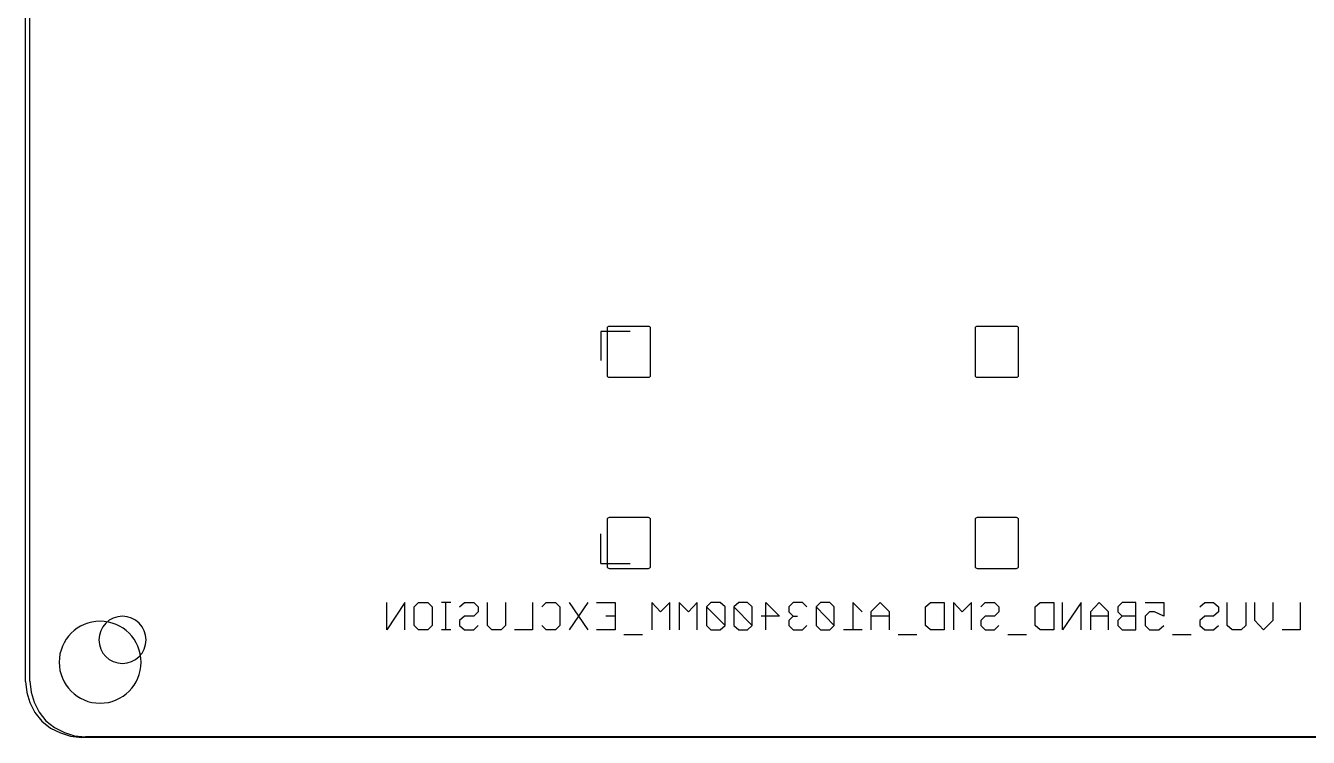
# Model space of a CAD drawing. Extents: x 82 to 212, y 79 to 137.
# Drawn here: x 81.56 to 125.31, y 78.68 to 102.94 of the extents above; entities that cross this region are included whole.
import ezdxf

# ---------------------------------------------------------------- set-up
doc = ezdxf.new("R2010")
doc.units = 0
for name, color, linetype in [('Circuit_2013-04-18', 7, 'CONTINUOUS'), ('Circuit_2013-08-08', 7, 'CONTINUOUS'), ('Cutout', 7, 'CONTINUOUS'), ('Holes_Screws', 7, 'CONTINUOUS')]:
    doc.layers.add(name, color=color, linetype=linetype)

msp = doc.modelspace()

# ---------------------------------------------------------------- linework, layer by layer
at = {"layer": 'Circuit_2013-04-18', "color": 7}
for points in [[(81.562222, 80.5815), (81.562222, 135.149167)], [(101.395389, 92.619407), (101.395389, 91.022593), (101.395389, 91.022593)], [(102.802972, 92.688833), (101.469472, 92.688833)], [(102.877056, 91.022593), (102.877056, 92.619407)], [(113.947222, 92.619407), (113.947222, 91.022593), (113.947222, 91.022593)], [(115.354806, 92.688833), (114.021306, 92.688833)], [(115.428889, 91.022593), (115.428889, 92.619407)], [(101.469472, 90.953167), (102.802972, 90.953167)], [(114.021306, 90.953167), (115.354806, 90.953167)], [(101.395389, 86.100073), (101.395389, 84.50326), (101.395389, 84.50326)], [(102.802972, 86.1695), (101.469472, 86.1695)], [(102.877056, 84.50326), (102.877056, 86.100073)], [(113.947222, 86.100073), (113.947222, 84.50326), (113.947222, 84.50326)], [(115.354806, 86.1695), (114.021306, 86.1695)], [(115.428889, 84.50326), (115.428889, 86.100073)], [(101.469472, 84.433833), (102.802972, 84.433833)], [(114.021306, 84.433833), (115.354806, 84.433833)], [(85.668556, 81.999667), (85.668556, 81.999667)], [(81.562222, 80.5815), (81.604556, 80.2005), (81.710389, 79.861833), (81.879722, 79.523167), (82.112556, 79.226833), (82.408889, 78.994), (82.747556, 78.824667), (83.086222, 78.718833), (83.467222, 78.6765)], [(210.424889, 78.6765), (83.467222, 78.6765)]]:
    msp.add_lwpolyline(points, dxfattribs=at)
at = {"layer": 'Circuit_2013-04-18', "color": 6}
for points in [[(102.178556, 92.5195), (101.183722, 92.5195), (101.183722, 91.524667)], [(101.183722, 84.603167), (101.183722, 85.619167)], [(101.183722, 84.603167), (102.178556, 84.603167)]]:
    msp.add_lwpolyline(points, dxfattribs=at)
at = {"layer": 'Circuit_2013-04-18', "color": 1}
for points in [[(94.495056, 82.338333), (94.495056, 83.269667), (93.881222, 82.338333), (93.881222, 83.269667)], [(94.960722, 83.269667), (95.278222, 83.269667), (95.426389, 83.1215), (95.426389, 82.4865), (95.278222, 82.338333), (94.960722, 82.338333), (94.812556, 82.4865), (94.812556, 83.1215), (94.960722, 83.269667)], [(96.061389, 83.269667), (95.743889, 83.269667)], [(95.892056, 82.338333), (95.892056, 83.269667)], [(96.357722, 83.1215), (96.527056, 83.269667), (96.844556, 83.269667), (96.992722, 83.1215), (96.992722, 82.952167), (96.844556, 82.804), (96.527056, 82.804), (96.357722, 82.655833), (96.357722, 82.4865), (96.527056, 82.338333), (96.844556, 82.338333), (96.992722, 82.4865)], [(97.924056, 83.269667), (97.924056, 82.4865), (97.775889, 82.338333), (97.458389, 82.338333), (97.310222, 82.4865), (97.310222, 83.269667)], [(98.855389, 83.269667), (98.855389, 82.338333), (98.241556, 82.338333)], [(99.172889, 83.1215), (99.321056, 83.269667), (99.638556, 83.269667), (99.786722, 83.1215), (99.786722, 82.4865), (99.638556, 82.338333), (99.321056, 82.338333), (99.172889, 82.4865)], [(100.739222, 83.269667), (100.104222, 82.338333)], [(100.104222, 83.269667), (100.739222, 82.338333)], [(101.035556, 83.269667), (101.670556, 83.269667), (101.670556, 82.338333), (101.035556, 82.338333)], [(103.533222, 82.338333), (103.533222, 83.269667), (103.215722, 82.952167), (102.919389, 83.269667), (102.919389, 82.338333)], [(104.464556, 82.338333), (104.464556, 83.269667), (104.168222, 82.952167), (103.850722, 83.269667), (103.850722, 82.338333)], [(105.417056, 82.4865), (105.417056, 83.1215), (105.247722, 83.269667), (104.930222, 83.269667), (104.782056, 83.1215), (104.782056, 82.4865), (104.930222, 82.338333), (105.247722, 82.338333), (105.417056, 82.4865), (104.782056, 83.1215)], [(106.348389, 82.4865), (106.348389, 83.1215), (106.179056, 83.269667), (105.882722, 83.269667), (105.713389, 83.1215), (105.713389, 82.4865), (105.882722, 82.338333), (106.179056, 82.338333), (106.348389, 82.4865), (105.713389, 83.1215)], [(106.814056, 82.338333), (106.814056, 83.269667), (107.279722, 82.804), (106.644722, 82.804)], [(108.211056, 83.1215), (108.062889, 83.269667), (107.745389, 83.269667), (107.597222, 83.1215), (107.597222, 82.952167), (107.745389, 82.804), (107.893556, 82.804)], [(109.142389, 82.4865), (109.142389, 83.1215), (108.994222, 83.269667), (108.676722, 83.269667), (108.528556, 83.1215), (108.528556, 82.4865), (108.676722, 82.338333), (108.994222, 82.338333), (109.142389, 82.4865), (108.528556, 83.1215)], [(110.094889, 82.952167), (109.777389, 83.269667), (109.777389, 82.338333)], [(111.026222, 82.338333), (111.026222, 82.952167), (110.708722, 83.269667), (110.391222, 82.952167), (110.391222, 82.338333)], [(112.888889, 83.269667), (112.888889, 82.338333), (112.423222, 82.338333), (112.253889, 82.4865), (112.253889, 83.1215), (112.423222, 83.269667), (112.888889, 83.269667)], [(113.820222, 82.338333), (113.820222, 83.269667), (113.502722, 82.952167), (113.206389, 83.269667), (113.206389, 82.338333)], [(114.137722, 83.1215), (114.285889, 83.269667), (114.603389, 83.269667), (114.751556, 83.1215), (114.751556, 82.952167), (114.603389, 82.804), (114.285889, 82.804), (114.137722, 82.655833), (114.137722, 82.4865), (114.285889, 82.338333), (114.603389, 82.338333), (114.751556, 82.4865)], [(116.635389, 83.269667), (116.635389, 82.338333), (116.169722, 82.338333), (116.000389, 82.4865), (116.000389, 83.1215), (116.169722, 83.269667), (116.635389, 83.269667)], [(117.566722, 82.338333), (117.566722, 83.269667), (116.931722, 82.338333), (116.931722, 83.269667)], [(118.498056, 82.338333), (118.498056, 82.952167), (118.180556, 83.269667), (117.884222, 82.952167), (117.884222, 82.338333)], [(119.429389, 82.338333), (119.429389, 83.269667), (118.963722, 83.269667), (118.815556, 83.1215), (118.815556, 82.952167), (118.963722, 82.804), (118.815556, 82.655833), (118.815556, 82.4865), (118.963722, 82.338333), (119.429389, 82.338333)], [(119.746889, 83.269667), (120.381889, 83.269667), (120.381889, 82.804), (120.064389, 82.952167), (119.895056, 82.952167), (119.746889, 82.804), (119.746889, 82.4865), (119.895056, 82.338333), (120.212556, 82.338333), (120.381889, 82.4865)], [(121.609556, 83.1215), (121.778889, 83.269667), (122.075222, 83.269667), (122.244556, 83.1215), (122.244556, 82.952167), (122.075222, 82.804), (121.778889, 82.804), (121.609556, 82.655833), (121.609556, 82.4865), (121.778889, 82.338333), (122.075222, 82.338333), (122.244556, 82.4865)], [(123.175889, 83.269667), (123.175889, 82.4865), (123.027722, 82.338333), (122.710222, 82.338333), (122.540889, 82.4865), (122.540889, 83.269667)], [(124.107222, 83.269667), (124.107222, 82.655833), (123.789722, 82.338333), (123.493389, 82.655833), (123.493389, 83.269667)], [(125.038556, 83.269667), (125.038556, 82.338333), (124.424722, 82.338333)], [(101.670556, 82.804), (101.353056, 82.804)], [(107.745389, 82.804), (107.597222, 82.655833), (107.597222, 82.4865), (107.745389, 82.338333), (108.062889, 82.338333), (108.211056, 82.4865)], [(111.026222, 82.804), (110.391222, 82.804)], [(118.498056, 82.804), (117.884222, 82.804)], [(119.429389, 82.804), (118.963722, 82.804)], [(96.061389, 82.338333), (95.743889, 82.338333)], [(110.094889, 82.338333), (109.459889, 82.338333)], [(102.601889, 82.169), (101.966889, 82.169)], [(111.957556, 82.169), (111.322556, 82.169)], [(115.704056, 82.169), (115.069056, 82.169)], [(121.313222, 82.169), (120.678222, 82.169)]]:
    msp.add_lwpolyline(points, dxfattribs=at)
at = {"layer": 'Circuit_2013-04-18', "color": 7}
for points in [[(101.469472, 92.688833), (101.428556, 92.688833), (101.395389, 92.657749), (101.395389, 92.619407)], [(102.877056, 92.619407), (102.877056, 92.657749), (102.843886, 92.688833), (102.802972, 92.688833)], [(114.021306, 92.688833), (113.980389, 92.688833), (113.947222, 92.657749), (113.947222, 92.619407)], [(115.428889, 92.619407), (115.428889, 92.657749), (115.395719, 92.688833), (115.354806, 92.688833)], [(101.395389, 91.022593), (101.395389, 90.984251), (101.428556, 90.953167), (101.469472, 90.953167)], [(102.802972, 90.953167), (102.843886, 90.953167), (102.877056, 90.984251), (102.877056, 91.022593)], [(113.947222, 91.022593), (113.947222, 90.984251), (113.980389, 90.953167), (114.021306, 90.953167)], [(115.354806, 90.953167), (115.395719, 90.953167), (115.428889, 90.984251), (115.428889, 91.022593)], [(101.469472, 86.1695), (101.428556, 86.1695), (101.395389, 86.138416), (101.395389, 86.100073)], [(102.877056, 86.100073), (102.877056, 86.138416), (102.843886, 86.1695), (102.802972, 86.1695)], [(114.021306, 86.1695), (113.980389, 86.1695), (113.947222, 86.138416), (113.947222, 86.100073)], [(115.428889, 86.100073), (115.428889, 86.138416), (115.395719, 86.1695), (115.354806, 86.1695)], [(101.395389, 84.50326), (101.395389, 84.464917), (101.428556, 84.433833), (101.469472, 84.433833)], [(102.802972, 84.433833), (102.843886, 84.433833), (102.877056, 84.464917), (102.877056, 84.50326)], [(113.947222, 84.50326), (113.947222, 84.464917), (113.980389, 84.433833), (114.021306, 84.433833)], [(115.354806, 84.433833), (115.395719, 84.433833), (115.428889, 84.464917), (115.428889, 84.50326)], [(84.864222, 82.804), (84.420002, 82.804), (84.059889, 82.443887), (84.059889, 81.999667)], [(85.668556, 81.999667), (85.668556, 82.443887), (85.308443, 82.804), (84.864222, 82.804)], [(84.059889, 81.999667), (84.059889, 81.555446), (84.420002, 81.195333), (84.864222, 81.195333)], [(84.864222, 81.195333), (85.308443, 81.195333), (85.668556, 81.555446), (85.668556, 81.999667)]]:
    msp.add_open_spline(points, degree=3, dxfattribs=at)
at = {"layer": 'Circuit_2013-08-08', "color": 7}
for points in [[(81.562222, 80.5815), (81.562222, 135.149167)], [(101.395389, 92.619407), (101.395389, 91.022593), (101.395389, 91.022593)], [(102.802972, 92.688833), (101.469472, 92.688833)], [(102.877056, 91.022593), (102.877056, 92.619407)], [(113.947222, 92.619407), (113.947222, 91.022593), (113.947222, 91.022593)], [(115.354806, 92.688833), (114.021306, 92.688833)], [(115.428889, 91.022593), (115.428889, 92.619407)], [(101.469472, 90.953167), (102.802972, 90.953167)], [(114.021306, 90.953167), (115.354806, 90.953167)], [(101.395389, 86.100073), (101.395389, 84.50326), (101.395389, 84.50326)], [(102.802972, 86.1695), (101.469472, 86.1695)], [(102.877056, 84.50326), (102.877056, 86.100073)], [(113.947222, 86.100073), (113.947222, 84.50326), (113.947222, 84.50326)], [(115.354806, 86.1695), (114.021306, 86.1695)], [(115.428889, 84.50326), (115.428889, 86.100073)], [(101.469472, 84.433833), (102.802972, 84.433833)], [(114.021306, 84.433833), (115.354806, 84.433833)], [(85.499222, 81.237667), (85.499222, 81.237667)], [(81.562222, 80.5815), (81.604556, 80.2005), (81.710389, 79.861833), (81.879722, 79.523167), (82.112556, 79.226833), (82.408889, 78.994), (82.747556, 78.824667), (83.086222, 78.718833), (83.467222, 78.6765)], [(210.424889, 78.6765), (83.467222, 78.6765)]]:
    msp.add_lwpolyline(points, dxfattribs=at)
at = {"layer": 'Circuit_2013-08-08', "color": 6}
for points in [[(102.178556, 92.5195), (101.183722, 92.5195), (101.183722, 91.524667)], [(101.183722, 84.603167), (101.183722, 85.619167)], [(101.183722, 84.603167), (102.178556, 84.603167)]]:
    msp.add_lwpolyline(points, dxfattribs=at)
at = {"layer": 'Circuit_2013-08-08', "color": 1}
for points in [[(94.495056, 82.338333), (94.495056, 83.269667), (93.881222, 82.338333), (93.881222, 83.269667)], [(94.960722, 83.269667), (95.278222, 83.269667), (95.426389, 83.1215), (95.426389, 82.4865), (95.278222, 82.338333), (94.960722, 82.338333), (94.812556, 82.4865), (94.812556, 83.1215), (94.960722, 83.269667)], [(96.061389, 83.269667), (95.743889, 83.269667)], [(95.892056, 82.338333), (95.892056, 83.269667)], [(96.357722, 83.1215), (96.527056, 83.269667), (96.844556, 83.269667), (96.992722, 83.1215), (96.992722, 82.952167), (96.844556, 82.804), (96.527056, 82.804), (96.357722, 82.655833), (96.357722, 82.4865), (96.527056, 82.338333), (96.844556, 82.338333), (96.992722, 82.4865)], [(97.924056, 83.269667), (97.924056, 82.4865), (97.775889, 82.338333), (97.458389, 82.338333), (97.310222, 82.4865), (97.310222, 83.269667)], [(98.855389, 83.269667), (98.855389, 82.338333), (98.241556, 82.338333)], [(99.172889, 83.1215), (99.321056, 83.269667), (99.638556, 83.269667), (99.786722, 83.1215), (99.786722, 82.4865), (99.638556, 82.338333), (99.321056, 82.338333), (99.172889, 82.4865)], [(100.739222, 83.269667), (100.104222, 82.338333)], [(100.104222, 83.269667), (100.739222, 82.338333)], [(101.035556, 83.269667), (101.670556, 83.269667), (101.670556, 82.338333), (101.035556, 82.338333)], [(103.533222, 82.338333), (103.533222, 83.269667), (103.215722, 82.952167), (102.919389, 83.269667), (102.919389, 82.338333)], [(104.464556, 82.338333), (104.464556, 83.269667), (104.168222, 82.952167), (103.850722, 83.269667), (103.850722, 82.338333)], [(105.417056, 82.4865), (105.417056, 83.1215), (105.247722, 83.269667), (104.930222, 83.269667), (104.782056, 83.1215), (104.782056, 82.4865), (104.930222, 82.338333), (105.247722, 82.338333), (105.417056, 82.4865), (104.782056, 83.1215)], [(106.348389, 82.4865), (106.348389, 83.1215), (106.179056, 83.269667), (105.882722, 83.269667), (105.713389, 83.1215), (105.713389, 82.4865), (105.882722, 82.338333), (106.179056, 82.338333), (106.348389, 82.4865), (105.713389, 83.1215)], [(106.814056, 82.338333), (106.814056, 83.269667), (107.279722, 82.804), (106.644722, 82.804)], [(108.211056, 83.1215), (108.062889, 83.269667), (107.745389, 83.269667), (107.597222, 83.1215), (107.597222, 82.952167), (107.745389, 82.804), (107.893556, 82.804)], [(109.142389, 82.4865), (109.142389, 83.1215), (108.994222, 83.269667), (108.676722, 83.269667), (108.528556, 83.1215), (108.528556, 82.4865), (108.676722, 82.338333), (108.994222, 82.338333), (109.142389, 82.4865), (108.528556, 83.1215)], [(110.094889, 82.952167), (109.777389, 83.269667), (109.777389, 82.338333)], [(111.026222, 82.338333), (111.026222, 82.952167), (110.708722, 83.269667), (110.391222, 82.952167), (110.391222, 82.338333)], [(112.888889, 83.269667), (112.888889, 82.338333), (112.423222, 82.338333), (112.253889, 82.4865), (112.253889, 83.1215), (112.423222, 83.269667), (112.888889, 83.269667)], [(113.820222, 82.338333), (113.820222, 83.269667), (113.502722, 82.952167), (113.206389, 83.269667), (113.206389, 82.338333)], [(114.137722, 83.1215), (114.285889, 83.269667), (114.603389, 83.269667), (114.751556, 83.1215), (114.751556, 82.952167), (114.603389, 82.804), (114.285889, 82.804), (114.137722, 82.655833), (114.137722, 82.4865), (114.285889, 82.338333), (114.603389, 82.338333), (114.751556, 82.4865)], [(116.635389, 83.269667), (116.635389, 82.338333), (116.169722, 82.338333), (116.000389, 82.4865), (116.000389, 83.1215), (116.169722, 83.269667), (116.635389, 83.269667)], [(117.566722, 82.338333), (117.566722, 83.269667), (116.931722, 82.338333), (116.931722, 83.269667)], [(118.498056, 82.338333), (118.498056, 82.952167), (118.180556, 83.269667), (117.884222, 82.952167), (117.884222, 82.338333)], [(119.429389, 82.338333), (119.429389, 83.269667), (118.963722, 83.269667), (118.815556, 83.1215), (118.815556, 82.952167), (118.963722, 82.804), (118.815556, 82.655833), (118.815556, 82.4865), (118.963722, 82.338333), (119.429389, 82.338333)], [(119.746889, 83.269667), (120.381889, 83.269667), (120.381889, 82.804), (120.064389, 82.952167), (119.895056, 82.952167), (119.746889, 82.804), (119.746889, 82.4865), (119.895056, 82.338333), (120.212556, 82.338333), (120.381889, 82.4865)], [(121.609556, 83.1215), (121.778889, 83.269667), (122.075222, 83.269667), (122.244556, 83.1215), (122.244556, 82.952167), (122.075222, 82.804), (121.778889, 82.804), (121.609556, 82.655833), (121.609556, 82.4865), (121.778889, 82.338333), (122.075222, 82.338333), (122.244556, 82.4865)], [(123.175889, 83.269667), (123.175889, 82.4865), (123.027722, 82.338333), (122.710222, 82.338333), (122.540889, 82.4865), (122.540889, 83.269667)], [(124.107222, 83.269667), (124.107222, 82.655833), (123.789722, 82.338333), (123.493389, 82.655833), (123.493389, 83.269667)], [(125.038556, 83.269667), (125.038556, 82.338333), (124.424722, 82.338333)], [(101.670556, 82.804), (101.353056, 82.804)], [(107.745389, 82.804), (107.597222, 82.655833), (107.597222, 82.4865), (107.745389, 82.338333), (108.062889, 82.338333), (108.211056, 82.4865)], [(111.026222, 82.804), (110.391222, 82.804)], [(118.498056, 82.804), (117.884222, 82.804)], [(119.429389, 82.804), (118.963722, 82.804)], [(96.061389, 82.338333), (95.743889, 82.338333)], [(110.094889, 82.338333), (109.459889, 82.338333)], [(102.601889, 82.169), (101.966889, 82.169)], [(111.957556, 82.169), (111.322556, 82.169)], [(115.704056, 82.169), (115.069056, 82.169)], [(121.313222, 82.169), (120.678222, 82.169)]]:
    msp.add_lwpolyline(points, dxfattribs=at)
at = {"layer": 'Circuit_2013-08-08', "color": 7}
for points in [[(101.469472, 92.688833), (101.428556, 92.688833), (101.395389, 92.657749), (101.395389, 92.619407)], [(102.877056, 92.619407), (102.877056, 92.657749), (102.843886, 92.688833), (102.802972, 92.688833)], [(114.021306, 92.688833), (113.980389, 92.688833), (113.947222, 92.657749), (113.947222, 92.619407)], [(115.428889, 92.619407), (115.428889, 92.657749), (115.395719, 92.688833), (115.354806, 92.688833)], [(101.395389, 91.022593), (101.395389, 90.984251), (101.428556, 90.953167), (101.469472, 90.953167)], [(102.802972, 90.953167), (102.843886, 90.953167), (102.877056, 90.984251), (102.877056, 91.022593)], [(113.947222, 91.022593), (113.947222, 90.984251), (113.980389, 90.953167), (114.021306, 90.953167)], [(115.354806, 90.953167), (115.395719, 90.953167), (115.428889, 90.984251), (115.428889, 91.022593)], [(101.469472, 86.1695), (101.428556, 86.1695), (101.395389, 86.138416), (101.395389, 86.100073)], [(102.877056, 86.100073), (102.877056, 86.138416), (102.843886, 86.1695), (102.802972, 86.1695)], [(114.021306, 86.1695), (113.980389, 86.1695), (113.947222, 86.138416), (113.947222, 86.100073)], [(115.428889, 86.100073), (115.428889, 86.138416), (115.395719, 86.1695), (115.354806, 86.1695)], [(101.395389, 84.50326), (101.395389, 84.464917), (101.428556, 84.433833), (101.469472, 84.433833)], [(102.802972, 84.433833), (102.843886, 84.433833), (102.877056, 84.464917), (102.877056, 84.50326)], [(113.947222, 84.50326), (113.947222, 84.464917), (113.980389, 84.433833), (114.021306, 84.433833)], [(115.354806, 84.433833), (115.395719, 84.433833), (115.428889, 84.464917), (115.428889, 84.50326)], [(84.102222, 82.634667), (83.33068, 82.634667), (82.705222, 82.009209), (82.705222, 81.237667)], [(85.499222, 81.237667), (85.499222, 82.009209), (84.873764, 82.634667), (84.102222, 82.634667)], [(82.705222, 81.237667), (82.705222, 80.466125), (83.33068, 79.840667), (84.102222, 79.840667)], [(84.102222, 79.840667), (84.873764, 79.840667), (85.499222, 80.466125), (85.499222, 81.237667)]]:
    msp.add_open_spline(points, degree=3, dxfattribs=at)
at = {"layer": 'Cutout', "color": 5}
for points in [[(81.703333, 80.595611), (81.703333, 135.163278)], [(81.703333, 80.595611), (81.745667, 80.214611), (81.8515, 79.875944), (82.020833, 79.537278), (82.253667, 79.240944), (82.55, 79.008111), (82.888667, 78.838778), (83.227333, 78.732944), (83.608333, 78.690611)], [(210.566, 78.690611), (83.608333, 78.690611)]]:
    msp.add_lwpolyline(points, dxfattribs=at)
at = {"layer": 'Holes_Screws', "color": 7}
msp.add_lwpolyline([(85.499222, 81.237667), (85.499222, 81.237667)], dxfattribs=at)
for points in [[(84.102222, 82.634667), (83.33068, 82.634667), (82.705222, 82.009209), (82.705222, 81.237667)], [(85.499222, 81.237667), (85.499222, 82.009209), (84.873764, 82.634667), (84.102222, 82.634667)], [(82.705222, 81.237667), (82.705222, 80.466125), (83.33068, 79.840667), (84.102222, 79.840667)], [(84.102222, 79.840667), (84.873764, 79.840667), (85.499222, 80.466125), (85.499222, 81.237667)]]:
    msp.add_open_spline(points, degree=3, dxfattribs=at)

doc.saveas('drawing.dxf')
